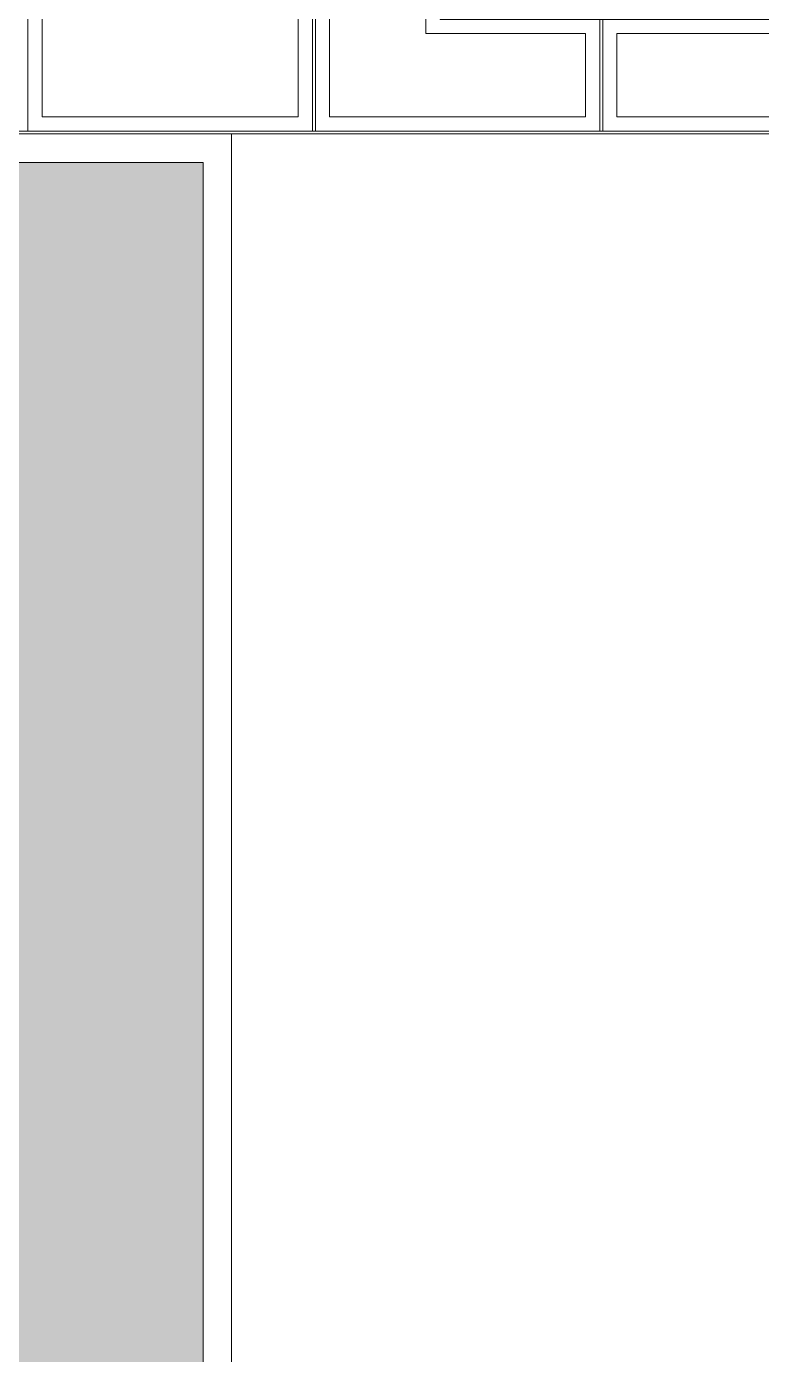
# Model space of a CAD drawing. Header units: metres. Extents: x 349703 to 349913, y 9282546 to 9282694.
# Drawn here: x 349725.22 to 349730.39, y 9282586.4 to 9282595.74 of the extents above; entities that cross this region are included whole.
import ezdxf

# ---------------------------------------------------------------- set-up
doc = ezdxf.new("R2010")
doc.units = ezdxf.units.M
doc.header["$LTSCALE"] = 0.25
doc.layers.add('AREA-VERDE', color=3, linetype='CONTINUOUS', lineweight=9)
doc.layers.add('ARQ-FONDO', color=253, linetype='CONTINUOUS', lineweight=9)

# ---------------------------------------------------------------- blocks, each defined once
blk = doc.blocks.new('55')
at = {"layer": 'ARQ-FONDO', "lineweight": 0, "elevation": 0.0001}
for points in [[(349944.1715, 9282594.9901), (349944.1715, 9282596.99), (349955.1888, 9282596.99), (349955.1888, 9282595.8151), (349958.5438, 9282595.8151), (349958.5438, 9282596.9901), (349978.4122, 9282596.9901), (349978.4122, 9282594.9901)], [(349944.1915, 9282595.0101), (349944.1915, 9282596.97), (349955.1688, 9282596.97), (349955.1688, 9282595.7951), (349958.5638, 9282595.7951), (349958.5638, 9282596.9701), (349978.4122, 9282596.97), (349978.4122, 9282595.0101)]]:
    blk.add_lwpolyline(points, close=True, dxfattribs=at)
at = {"layer": 'ARQ-FONDO', "elevation": 0.0001}
for points in [[(349952.2715, 9282596.97), (349954.2715, 9282596.97), (349954.2715, 9282595.0101), (349952.2715, 9282595.0101)], [(349952.3715, 9282596.87), (349954.1715, 9282596.87), (349954.1715, 9282595.1101), (349952.3715, 9282595.1101)], [(349954.3915, 9282596.87), (349955.0688, 9282596.87), (349955.0688, 9282595.6951), (349956.1915, 9282595.6951), (349956.1915, 9282595.1101), (349954.3915, 9282595.1101)], [(349956.3115, 9282595.7951), (349958.5438, 9282595.7951), (349958.5438, 9282595.0101), (349956.3115, 9282595.0101)], [(349956.4115, 9282595.6951), (349958.4438, 9282595.6951), (349958.4438, 9282595.1101), (349956.4115, 9282595.1101)]]:
    blk.add_lwpolyline(points, close=True, dxfattribs=at)
blk.add_lwpolyline([(349954.2915, 9282596.97), (349955.1688, 9282596.97), (349955.1688, 9282595.7951), (349956.2915, 9282595.7951), (349956.2915, 9282595.0101), (349954.2915, 9282595.0101), (349954.2915, 9282596.97)], dxfattribs=at)

msp = doc.modelspace()

# ---------------------------------------------------------------- hatches: boundary and pattern name
at = {"layer": 'AREA-VERDE', "lineweight": 0, "true_color": 0xc4e4b2, "transparency": 33554687}
h = msp.add_hatch(color=3, dxfattribs=at)
h.dxf.hatch_style = 1
h.paths.add_polyline_path([(349726.4609, 9282594.7896), (349717.3092, 9282594.7896), (349717.2828, 9282561.4453), (349726.4609, 9282563.0592)])
h.paths.add_polyline_path([(349724.4609, 9282592.7896), (349724.4609, 9282564.7382), (349719.2847, 9282563.828), (349719.3076, 9282592.7896)], flags=16)

# ---------------------------------------------------------------- linework, layer by layer
at = {"layer": 'ARQ-FONDO'}
for points in [[(349717.1093, 9282594.9896), (349726.6609, 9282594.9896)], [(349717.3092, 9282594.7896), (349726.4609, 9282594.7896)]]:
    msp.add_lwpolyline(points, dxfattribs=at)
at = {"layer": 'ARQ-FONDO', "elevation": -0.0042, "flags": 128}
msp.add_lwpolyline([(349726.4609, 9282594.9901), (349726.4609, 9282594.9896)], dxfattribs=at)
at = {"layer": 'ARQ-FONDO', "elevation": -0.0042}
for points in [[(349726.6609, 9282594.9901), (349726.6609, 9282562.8913)], [(349726.4609, 9282594.7896), (349726.4609, 9282563.0592)]]:
    msp.add_lwpolyline(points, dxfattribs=at)

# ---------------------------------------------------------------- block references
at = {"layer": 'ARQ-FONDO'}
msp.add_blockref('55', (-227.041, 0, -0.0001), dxfattribs=at)

doc.saveas('drawing.dxf')
